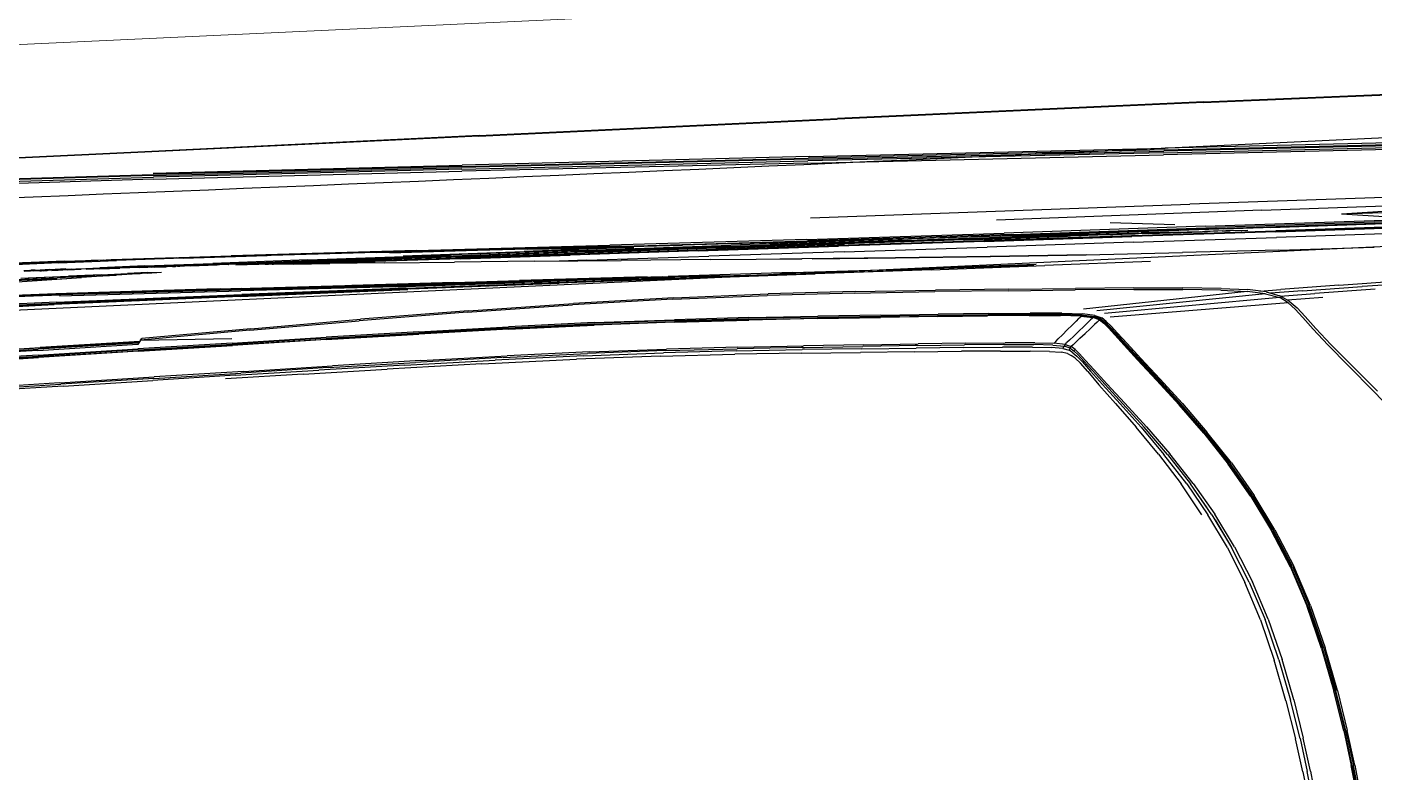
# Model space of a CAD drawing. Extents: x 526875 to 527530, y 3493038 to 3493574.
# Drawn here: x 527126.674 to 527131.111, y 3493325.173 to 3493327.628 of the extents above; entities that cross this region are included whole.
import ezdxf

# ---------------------------------------------------------------- set-up
doc = ezdxf.new("R2010")
doc.units = 0
doc.header["$LTSCALE"] = 2
doc.layers.get('0').update_dxf_attribs({"linetype": 'CONTINUOUS'})
for name, color, linetype in [('L-WATER水景', 5, 'CONTINUOUS'), ('W-_ANTICOLLISION防撞措施', 6, 'CONTINUOUS'), ('W-_BOLLARD系船栓', 4, 'CONTINUOUS')]:
    doc.layers.add(name, color=color, linetype=linetype)

# ---------------------------------------------------------------- blocks, each defined once
blk = doc.blocks.new('$matou$00000056')
at = {"color": 0, "linetype": 'Continuous'}
for p, q in [((183.8, -230.8, 0), (176.9, -157.1, 0)), ((179.5, -157, 0), (186.5, -230.5, 0)), ((188.7, -230.3, 0), (181.8, -156.8, 0)), ((183.5, -156.7, 0), (190.4, -230.2, 0)), ((265.6, -220.2, 0), (258.9, -150.1, 0)), ((264.6, -149.8, 0), (271.3, -219.8, 0)), ((264.6, -149.8, 0), (271.3, -219.8, 0)), ((279.7, -219.3, 0), (272.8, -149.5, 0)), ((265.6, -220.2, 0), (275.9, -311.8, 0)), ((281.7, -311.2, 0), (271.3, -219.8, 0)), ((281.7, -311.2, 0), (271.3, -219.8, 0)), ((279.7, -219.3, 0), (290.2, -310.7, 0)), ((183.8, -230.8, 0), (194.7, -327, 0)), ((197.3, -326.6, 0), (186.5, -230.5, 0)), ((188.7, -230.3, 0), (199.6, -326.3, 0)), ((201.2, -326.1, 0), (190.4, -230.2, 0)), ((290, -417.5, 0), (275.9, -311.8, 0)), ((281.7, -311.2, 0), (295.8, -416.9, 0)), ((281.7, -311.2, 0), (295.8, -416.9, 0)), ((304.5, -416.3, 0), (290.2, -310.7, 0)), ((209.4, -438, 0), (194.7, -327, 0)), ((197.3, -326.6, 0), (212.1, -437.6, 0)), ((214.3, -437.2, 0), (199.6, -326.3, 0)), ((201.2, -326.1, 0), (216, -436.9, 0)), ((290, -417.5, 0), (307.9, -530.2, 0)), ((313.7, -529.4, 0), (295.8, -416.9, 0)), ((313.7, -529.4, 0), (295.8, -416.9, 0)), ((304.5, -416.3, 0), (322.4, -528.9, 0)), ((209.4, -438, 0), (228.3, -556.3, 0)), ((230.9, -555.8, 0), (212.1, -437.6, 0)), ((214.3, -437.2, 0), (233.1, -555.3, 0)), ((234.7, -554.9, 0), (216, -436.9, 0)), ((329.8, -642.4, 0), (307.9, -530.2, 0)), ((313.7, -529.4, 0), (335.5, -641.6, 0)), ((313.7, -529.4, 0), (335.5, -641.6, 0)), ((344.1, -641.2, 0), (322.4, -528.9, 0)), ((251.2, -674.2, 0), (228.3, -556.3, 0)), ((230.9, -555.8, 0), (253.9, -673.6, 0)), ((256, -673, 0), (233.1, -555.3, 0)), ((234.7, -554.9, 0), (257.7, -672.5, 0)), ((329.8, -642.4, 0), (355.6, -746.9, 0)), ((361.2, -746.1, 0), (335.5, -641.6, 0)), ((361.2, -746.1, 0), (335.5, -641.6, 0)), ((344.1, -641.2, 0), (369.4, -745.8, 0)), ((251.2, -674.2, 0), (278.5, -784, 0)), ((281.1, -783.3, 0), (253.9, -673.6, 0)), ((256, -673, 0), (283.2, -782.6, 0)), ((284.8, -782, 0), (257.7, -672.5, 0)), ((385.3, -844.8, 0), (355.6, -746.9, 0)), ((361.2, -746.1, 0), (390.6, -843.9, 0)), ((361.2, -746.1, 0), (390.6, -843.9, 0)), ((398.4, -843.9, 0), (369.4, -745.8, 0)), ((309.8, -886.8, 0), (278.5, -784, 0)), ((281.1, -783.3, 0), (312.4, -886, 0)), ((314.5, -885.2, 0), (283.2, -782.6, 0)), ((284.8, -782, 0), (316, -884.5, 0)), ((385.3, -844.8, 0), (418.7, -936.9, 0)), ((418.4, -921.3, 0), (390.6, -843.9, 0)), ((423.7, -936.1, 0), (390.6, -843.9, 0)), ((398.4, -843.9, 0), (431, -936.2, 0)), ((309.8, -886.8, 0), (344.9, -983.6, 0)), ((347.5, -982.7, 0), (312.4, -886, 0)), ((314.5, -885.2, 0), (349.5, -981.8, 0)), ((351.1, -981.1, 0), (316, -884.5, 0)), ((423.7, -936.1, 0), (460.2, -1023.5, 0)), ((466.9, -1023.9, 0), (431, -936.2, 0)), ((455.5, -1024.3, 0), (418.7, -936.9, 0)), ((431.8, -955.6, 0), (460.2, -1023.5, 0)), ((442.5, -936.9, 0), (477.6, -1024.9, 0)), ((383.7, -1075.5, 0), (344.9, -983.6, 0)), ((347.5, -982.7, 0), (386.2, -1074.5, 0)), ((388.2, -1073.5, 0), (349.5, -981.8, 0)), ((351.1, -981.1, 0), (389.8, -1072.7, 0)), ((455.5, -1024.3, 0), (495.6, -1108.1, 0)), ((500, -1107.3, 0), (460.2, -1023.5, 0)), ((500, -1107.3, 0), (460.2, -1023.5, 0)), ((466.9, -1023.9, 0), (506.3, -1107.7, 0)), ((516.2, -1109, 0), (477.6, -1024.9, 0)), ((383.7, -1075.5, 0), (425.9, -1163.4, 0)), ((428.3, -1162.3, 0), (386.2, -1074.5, 0)), ((388.2, -1073.5, 0), (430.3, -1161.3, 0)), ((431.8, -1160.4, 0), (389.8, -1072.7, 0)), ((535.9, -1185.3, 0), (495.6, -1108.1, 0)), ((500, -1107.3, 0), (540, -1184.4, 0)), ((500, -1107.3, 0), (540, -1184.4, 0)), ((545.8, -1184.9, 0), (506.3, -1107.7, 0)), ((516.2, -1109, 0), (554.9, -1186.2, 0)), ((508.5, -1123.7, 0), (508.5, -1123.7, 0)), ((510.9, -1128.2, 0), (510.9, -1128.2, 0)), ((517.3, -1140.6, 0), (517.3, -1140.6, 0)), ((526.1, -1157.6, 0), (526.1, -1157.6, 0)), ((117.8, -1254.4, 0), (69.7, -1172.2, 0)), ((468.2, -1244.5, 0), (425.9, -1163.4, 0)), ((428.3, -1162.3, 0), (470.7, -1243.3, 0)), ((472.6, -1242.2, 0), (430.3, -1161.3, 0)), ((431.8, -1160.4, 0), (474.1, -1241.3, 0)), ((535.9, -1185.3, 0), (573.3, -1253.1, 0)), ((577.1, -1252, 0), (540, -1184.4, 0)), ((577.1, -1252, 0), (540, -1184.4, 0)), ((545.8, -1184.9, 0), (582.3, -1252.2, 0)), ((590.5, -1253.2, 0), (554.9, -1186.2, 0)), ((110.9, -1253.5, 0), (154.9, -1326.5, 0)), ((117.8, -1254.4, 0), (161.5, -1326.9, 0)), ((468.2, -1244.5, 0), (507.5, -1315.6, 0)), ((510, -1314.4, 0), (470.7, -1243.3, 0)), ((472.6, -1242.2, 0), (511.9, -1313.2, 0)), ((513.4, -1312.3, 0), (474.1, -1241.3, 0)), ((604.6, -1308.4, 0), (573.3, -1253.1, 0)), ((577.1, -1252, 0), (608, -1307, 0)), ((577.1, -1252, 0), (608, -1307, 0)), ((612.5, -1306.8, 0), (582.3, -1252.2, 0)), ((590.5, -1253.2, 0), (619.5, -1307.1, 0)), ((191.7, -1387.4, 0), (154.9, -1326.5, 0)), ((197.6, -1387, 0), (161.5, -1326.9, 0)), ((540.7, -1373.9, 0), (507.5, -1315.6, 0)), ((510, -1314.4, 0), (543, -1372.6, 0)), ((544.9, -1371.4, 0), (511.9, -1313.2, 0)), ((513.4, -1312.3, 0), (546.4, -1370.4, 0)), ((604.6, -1308.4, 0), (626.8, -1348.5, 0)), ((629.8, -1346.6, 0), (608, -1307, 0)), ((629.8, -1346.6, 0), (608, -1307, 0)), ((612.5, -1306.8, 0), (633.3, -1345.7, 0)), ((638.6, -1344.6, 0), (619.5, -1307.1, 0)), ((642.1, -1376.2, 0), (626.8, -1348.5, 0)), ((629.8, -1346.6, 0), (644.6, -1373.8, 0)), ((629.8, -1346.6, 0), (644.6, -1373.8, 0)), ((647.2, -1371.7, 0), (633.3, -1345.7, 0)), ((638.6, -1344.6, 0), (651.2, -1368.8, 0)), ((540.7, -1373.9, 0), (564.3, -1416.4, 0)), ((566.6, -1415, 0), (543, -1372.6, 0)), ((544.9, -1371.4, 0), (568.5, -1413.7, 0)), ((569.9, -1412.6, 0), (546.4, -1370.4, 0)), ((642.1, -1376.2, 0), (652.4, -1394.6, 0)), ((654.7, -1391.4, 0), (644.6, -1373.8, 0)), ((654.7, -1391.4, 0), (644.6, -1373.8, 0)), ((647.2, -1371.7, 0), (656.9, -1388, 0)), ((660.2, -1382.8, 0), (651.2, -1368.8, 0)), ((191.7, -1387.4, 0), (217.8, -1433.5, 0)), ((197.6, -1387, 0), (223, -1432.3, 0)), ((659.9, -1406.6, 0), (652.4, -1394.6, 0)), ((654.7, -1391.4, 0), (662.1, -1402.8, 0)), ((654.7, -1391.4, 0), (662.1, -1402.8, 0)), ((664.3, -1398, 0), (656.9, -1388, 0)), ((659.9, -1406.6, 0), (662.1, -1402.8, 0)), ((660.2, -1382.8, 0), (667.4, -1390.6, 0)), ((664.1, -1405.4, 0), (662.1, -1402.8, 0)), ((668.7, -1411.1, 0), (662.1, -1402.8, 0)), ((664.3, -1398, 0), (671, -1405.4, 0)), ((674.3, -1396.4, 0), (667.4, -1390.6, 0)), ((674.3, -1396.4, 0), (685.7, -1400.8, 0)), ((706.6, -1404.5, 0), (685.7, -1400.8, 0)), ((706.6, -1404.5, 0), (741.9, -1408, 0)), ((580.7, -1446.2, 0), (564.3, -1416.4, 0)), ((566.6, -1415, 0), (582.9, -1444.6, 0)), ((584.8, -1443.2, 0), (568.5, -1413.7, 0)), ((569.9, -1412.6, 0), (586.1, -1442, 0)), ((649.9, -1437.2, 0), (658, -1426.7, 0)), ((663.2, -1420, 0), (658, -1426.7, 0)), ((659.9, -1406.6, 0), (666.5, -1415.4, 0)), ((663.2, -1420, 0), (666.5, -1415.4, 0)), ((668.7, -1411.1, 0), (666.5, -1415.4, 0)), ((677.4, -1421.8, 0), (666.5, -1415.4, 0)), ((671, -1405.4, 0), (668.7, -1411.1, 0)), ((668.7, -1411.1, 0), (679.7, -1417.1, 0)), ((669, -1433.2, 0), (674.2, -1426.5, 0)), ((682.1, -1410.8, 0), (671, -1405.4, 0)), ((677.4, -1421.8, 0), (674.2, -1426.5, 0)), ((677.4, -1421.8, 0), (679.7, -1417.1, 0)), ((677.4, -1421.8, 0), (697.7, -1426.4, 0)), ((678.2, -1416.3, 0), (679.7, -1417.1, 0)), ((682.1, -1410.8, 0), (679.7, -1417.1, 0)), ((700.1, -1421.6, 0), (679.7, -1417.1, 0)), ((700.1, -1421.6, 0), (679.7, -1417.1, 0)), ((682.1, -1410.8, 0), (702.7, -1415, 0)), ((694.5, -1431.3, 0), (697.7, -1426.4, 0)), ((732.6, -1430.3, 0), (697.7, -1426.4, 0)), ((700.1, -1421.6, 0), (735, -1425.4, 0)), ((700.1, -1421.6, 0), (735, -1425.4, 0)), ((737.7, -1418.7, 0), (702.7, -1415, 0)), ((789.5, -1429.3, 0), (735, -1425.4, 0)), ((789.5, -1429.3, 0), (735, -1425.4, 0)), ((737.7, -1418.7, 0), (792.2, -1422.5, 0)), ((796.4, -1411.9, 0), (741.9, -1408, 0)), ((789.5, -1429.3, 0), (861.3, -1433.3, 0)), ((789.5, -1429.3, 0), (861.3, -1433.3, 0)), ((863.9, -1426.6, 0), (792.2, -1422.5, 0)), ((796.4, -1411.9, 0), (867.8, -1416.2, 0)), ((863.9, -1426.6, 0), (950.4, -1431.1, 0)), ((953.9, -1420.9, 0), (867.8, -1416.2, 0)), ((953.9, -1420.9, 0), (1052.4, -1426.2, 0)), ((1161, -1432, 0), (1052.4, -1426.2, 0)), ((236.2, -1467.8, 0), (217.8, -1433.5, 0)), ((240.7, -1465.5, 0), (223, -1432.3, 0)), ((580.7, -1446.2, 0), (592.1, -1466.3, 0)), ((594.2, -1464.5, 0), (582.9, -1444.6, 0)), ((584.8, -1443.2, 0), (595.9, -1463, 0)), ((597.2, -1461.8, 0), (586.1, -1442, 0)), ((630.6, -1461.9, 0), (640.2, -1449.6, 0)), ((649.9, -1437.2, 0), (640.2, -1449.6, 0)), ((651.5, -1456.3, 0), (661, -1443.8, 0)), ((669, -1433.2, 0), (661, -1443.8, 0)), ((681.8, -1448.7, 0), (672.5, -1461.3, 0)), ((681.8, -1448.7, 0), (689.6, -1438, 0)), ((694.5, -1431.3, 0), (689.6, -1438, 0)), ((732.6, -1430.3, 0), (787.2, -1434.1, 0)), ((859.2, -1438.1, 0), (787.2, -1434.1, 0)), ((859.2, -1438.1, 0), (946.1, -1442.2, 0)), ((948.1, -1437.5, 0), (861.3, -1433.3, 0)), ((948.1, -1437.5, 0), (861.3, -1433.3, 0)), ((1045.8, -1446.7, 0), (946.1, -1442.2, 0)), ((948.1, -1437.5, 0), (951.5, -1437.7, 0)), ((948.1, -1437.5, 0), (1047.4, -1442.1, 0)), ((1049.4, -1435.9, 0), (950.4, -1431.1, 0)), ((1045.8, -1446.7, 0), (1155.7, -1451.7, 0)), ((1157.1, -1447.2, 0), (1047.4, -1442.1, 0)), ((1049.4, -1435.9, 0), (1158.6, -1441.3, 0)), ((1157.1, -1447.2, 0), (1154.5, -1447.1, 0)), ((1275.9, -1456.4, 0), (1155.7, -1451.7, 0)), ((1157.1, -1447.2, 0), (1159.5, -1447.3, 0)), ((1157.1, -1447.2, 0), (1277.3, -1452.1, 0)), ((1279.2, -1446.4, 0), (1158.6, -1441.3, 0)), ((1161, -1432, 0), (1282.1, -1437.5, 0)), ((1408.6, -1455.9, 0), (1277.3, -1452.1, 0)), ((1279.2, -1446.4, 0), (1412.3, -1450.4, 0)), ((1418.2, -1441.7, 0), (1282.1, -1437.5, 0)), ((1559.1, -1452.5, 0), (1412.3, -1450.4, 0)), ((1418.2, -1441.7, 0), (1571.8, -1443.8, 0)), ((1559.1, -1452.5, 0), (1720.7, -1451.9, 0)), ((1745.4, -1442.9, 0), (1571.8, -1443.8, 0)), ((1886.1, -1449.6, 0), (1720.7, -1451.9, 0)), ((1745.4, -1442.9, 0), (1919.1, -1440.5, 0)), ((2026.7, -1452.4, 0), (1866.3, -1455.5, 0)), ((1886.1, -1449.6, 0), (2044.1, -1446.7, 0)), ((2073.1, -1437.9, 0), (1919.1, -1440.5, 0)), ((2181.9, -1452.9, 0), (2018.3, -1456.7, 0)), ((2026.7, -1452.4, 0), (2186.7, -1448.7, 0)), ((2197.3, -1443.3, 0), (2044.1, -1446.7, 0)), ((2073.1, -1437.9, 0), (2215, -1434.9, 0)), ((2181.9, -1452.9, 0), (2345.2, -1449.1, 0)), ((2345.9, -1444.9, 0), (2186.7, -1448.7, 0)), ((2197.3, -1443.3, 0), (2348.3, -1439.4, 0)), ((2519, -1445.1, 0), (2345.2, -1449.1, 0)), ((2345.9, -1444.9, 0), (2516.4, -1440.8, 0)), ((2512.7, -1435.2, 0), (2348.3, -1439.4, 0)), ((2512.7, -1435.2, 0), (2705.8, -1431, 0)), ((2710.4, -1436.4, 0), (2516.4, -1440.8, 0)), ((2519, -1445.1, 0), (2713.7, -1440.6, 0)), ((236.2, -1467.8, 0), (250.5, -1492.9, 0)), ((240.7, -1465.5, 0), (254.2, -1489.4, 0)), ((600.6, -1479.9, 0), (592.1, -1466.3, 0)), ((594.2, -1464.5, 0), (602.5, -1477.9, 0)), ((604.1, -1476.3, 0), (595.9, -1463, 0)), ((597.2, -1461.8, 0), (605.3, -1475, 0)), ((610.1, -1487.9, 0), (602.5, -1477.9, 0)), ((604.1, -1476.3, 0), (611.6, -1486.1, 0)), ((612.7, -1484.8, 0), (605.3, -1475, 0)), ((617.3, -1478.9, 0), (622.4, -1472.4, 0)), ((630.6, -1461.9, 0), (622.4, -1472.4, 0)), ((634.1, -1479.3, 0), (642.1, -1468.8, 0)), ((651.5, -1456.3, 0), (642.1, -1468.8, 0)), ((663.3, -1473.9, 0), (655.6, -1484.5, 0)), ((663.3, -1473.9, 0), (672.5, -1461.3, 0)), ((1275.9, -1456.4, 0), (1406.5, -1460.2, 0)), ((1547.3, -1462.3, 0), (1406.5, -1460.2, 0)), ((1408.6, -1455.9, 0), (1551.3, -1458, 0)), ((1547.3, -1462.3, 0), (1698.4, -1462, 0)), ((1705.9, -1457.6, 0), (1551.3, -1458, 0)), ((1856.5, -1459.9, 0), (1698.4, -1462, 0)), ((1707.1, -1457.6, 0), (1866.3, -1455.5, 0)), ((1856.5, -1459.9, 0), (2018.3, -1456.7, 0)), ((264.2, -1511.7, 0), (250.5, -1492.9, 0)), ((266.3, -1507.3, 0), (254.2, -1489.4, 0)), ((266.3, -1507.3, 0), (593.2, -1490.8, 0)), ((281.3, -1522.7, 0), (602.8, -1501.9, 0)), ((600.6, -1479.9, 0), (608.4, -1490, 0)), ((610.1, -1487.9, 0), (608.4, -1490, 0)), ((620.8, -1497.5, 0), (608.4, -1490, 0)), ((610.1, -1487.9, 0), (611.6, -1486.1, 0)), ((610.1, -1487.9, 0), (622.3, -1495.2, 0)), ((612.7, -1484.8, 0), (611.6, -1486.1, 0)), ((623.6, -1493.4, 0), (611.6, -1486.1, 0)), ((612.7, -1484.8, 0), (614.3, -1482.7, 0)), ((612.7, -1484.8, 0), (624.6, -1491.9, 0)), ((617.3, -1478.9, 0), (614.3, -1482.7, 0)), ((620.8, -1497.5, 0), (643.2, -1503.2, 0)), ((623.6, -1493.4, 0), (622.3, -1495.2, 0)), ((644.4, -1500.8, 0), (622.3, -1495.2, 0)), ((623.6, -1493.4, 0), (624.6, -1491.9, 0)), ((623.6, -1493.4, 0), (645.5, -1498.8, 0)), ((626.2, -1489.8, 0), (624.6, -1491.9, 0)), ((646.4, -1497.2, 0), (624.6, -1491.9, 0)), ((626.2, -1489.8, 0), (629.1, -1486, 0)), ((634.1, -1479.3, 0), (629.1, -1486, 0)), ((680.8, -1507.8, 0), (643.2, -1503.2, 0)), ((644.4, -1500.8, 0), (681.8, -1505.3, 0)), ((646.4, -1497.2, 0), (645.5, -1498.8, 0)), ((682.7, -1503.2, 0), (645.5, -1498.8, 0)), ((646.4, -1497.2, 0), (647.9, -1495.1, 0)), ((646.4, -1497.2, 0), (683.5, -1501.6, 0)), ((650.7, -1491.2, 0), (647.9, -1495.1, 0)), ((650.7, -1491.2, 0), (655.6, -1484.5, 0)), ((682.7, -1503.2, 0), (740.4, -1507.4, 0)), ((741.1, -1505.8, 0), (683.5, -1501.6, 0)), ((202.6, -1517.2, 0), (267.4, -1514.7, 0)), ((280.7, -1527, 0), (216.6, -1529.6, 0)), ((264.2, -1511.7, 0), (281.3, -1527.6, 0)), ((266.3, -1507.3, 0), (281.3, -1522.7, 0)), ((306.8, -1535.4, 0), (281.3, -1522.7, 0)), ((305.9, -1540, 0), (281.3, -1527.6, 0)), ((306.8, -1535.4, 0), (616.9, -1509.9, 0)), ((340.6, -1544.2, 0), (640.8, -1515.8, 0)), ((680.8, -1507.8, 0), (739, -1512.2, 0)), ((739.7, -1509.6, 0), (681.8, -1505.3, 0)), ((815.2, -1516.5, 0), (739, -1512.2, 0)), ((739.7, -1509.6, 0), (815.7, -1513.8, 0)), ((816.3, -1511.7, 0), (740.4, -1507.4, 0)), ((741.1, -1505.8, 0), (816.8, -1510, 0)), ((815.2, -1516.5, 0), (907, -1520.9, 0)), ((907.4, -1518.2, 0), (815.7, -1513.8, 0)), ((816.3, -1511.7, 0), (907.8, -1516, 0)), ((908.2, -1514.4, 0), (816.8, -1510, 0)), ((1011.9, -1525.6, 0), (907, -1520.9, 0)), ((907.4, -1518.2, 0), (1012.1, -1522.9, 0)), ((1012.4, -1520.7, 0), (907.8, -1516, 0)), ((908.2, -1514.4, 0), (1012.8, -1519.1, 0)), ((1011.9, -1525.6, 0), (1127.3, -1530.8, 0)), ((1127.5, -1528.1, 0), (1012.1, -1522.9, 0)), ((1012.4, -1520.7, 0), (1127.7, -1525.9, 0)), ((1128, -1524.2, 0), (1012.8, -1519.1, 0)), ((1127.5, -1528.1, 0), (1253.4, -1533, 0)), ((1253.6, -1530.8, 0), (1127.7, -1525.9, 0)), ((1128, -1524.2, 0), (1253.8, -1529.1, 0)), ((2027.6, -1529.4, 0), (2199.8, -1525.4, 0)), ((2200, -1527.1, 0), (2027.7, -1531.1, 0)), ((2372, -1521.4, 0), (2199.8, -1525.4, 0)), ((2200, -1527.1, 0), (2372.3, -1523.1, 0)), ((2372.4, -1525.3, 0), (2200.1, -1529.3, 0)), ((2200.2, -1532, 0), (2372.6, -1528, 0)), ((2372, -1521.4, 0), (2554.9, -1517.2, 0)), ((2555.2, -1518.9, 0), (2372.3, -1523.1, 0)), ((2372.4, -1525.3, 0), (2555.4, -1521.1, 0)), ((2555.6, -1523.8, 0), (2372.6, -1528, 0)), ((2758.9, -1512.5, 0), (2554.9, -1517.2, 0)), ((2555.2, -1518.9, 0), (2759.3, -1514.1, 0)), ((2759.7, -1516.4, 0), (2555.4, -1521.1, 0)), ((2555.6, -1523.8, 0), (2760, -1519, 0)), ((15.2, -1546.5, 0), (129.9, -1542.4, 0)), ((172.4, -1549, 0), (61.4, -1553.4, 0)), ((106.4, -1533.6, 0), (216.6, -1529.6, 0)), ((239.3, -1538.3, 0), (129.9, -1542.4, 0)), ((172.4, -1549, 0), (278.5, -1544.7, 0)), ((239.3, -1538.3, 0), (297.7, -1535.9, 0)), ((317.4, -1543, 0), (278.5, -1544.7, 0)), ((305.9, -1540, 0), (339.6, -1548.8, 0)), ((306.8, -1535.4, 0), (340.6, -1544.2, 0)), ((387.7, -1555.5, 0), (339.6, -1548.8, 0)), ((388.3, -1551, 0), (340.6, -1544.2, 0)), ((388.3, -1551, 0), (457.9, -1557.4, 0)), ((1253.3, -1535.7, 0), (1127.3, -1530.8, 0)), ((1253.3, -1535.7, 0), (1389.7, -1539.6, 0)), ((1389.8, -1537, 0), (1253.4, -1533, 0)), ((1253.6, -1530.8, 0), (1389.9, -1534.7, 0)), ((1390, -1533.1, 0), (1253.8, -1529.1, 0)), ((1536.4, -1541.8, 0), (1389.7, -1539.6, 0)), ((1389.8, -1537, 0), (1536.5, -1539.1, 0)), ((1536.5, -1536.9, 0), (1389.9, -1534.7, 0)), ((1390, -1533.1, 0), (1536.6, -1535.2, 0)), ((1536.4, -1541.8, 0), (1693.4, -1541.5, 0)), ((1536.5, -1536.9, 0), (1693.4, -1536.6, 0)), ((1693.4, -1538.9, 0), (1536.5, -1539.1, 0)), ((1693.4, -1535, 0), (1536.6, -1535.2, 0)), ((1693.4, -1535, 0), (1857.9, -1532.8, 0)), ((1858, -1534.5, 0), (1693.4, -1536.6, 0)), ((1693.4, -1538.9, 0), (1858, -1536.7, 0)), ((1858, -1539.4, 0), (1693.4, -1541.5, 0)), ((2027.6, -1529.4, 0), (1857.9, -1532.8, 0)), ((1858, -1534.5, 0), (2027.7, -1531.1, 0)), ((2027.8, -1533.3, 0), (1858, -1536.7, 0)), ((1858, -1539.4, 0), (2027.8, -1536, 0)), ((2027.8, -1533.3, 0), (2200.1, -1529.3, 0)), ((2200.2, -1532, 0), (2027.8, -1536, 0)), ((2166.4, -1565, 0), (2367, -1552.1, 0)), ((2367, -1552.1, 0), (2200.1, -1544.3, 0)), ((2367, -1552.1, 0), (2364.8, -1556.1, 0)), ((2367, -1552.1, 0), (2372.2, -1540.3, 0)), ((2368.6, -1548.4, 0), (2551.5, -1544.2, 0)), ((2553.9, -1542.4, 0), (2369.4, -1546.6, 0)), ((2371.5, -1544.1, 0), (2370.5, -1544.1, 0)), ((2371.5, -1544.1, 0), (2555.2, -1539.9, 0)), ((2371.8, -1541.1, 0), (2372.5, -1541.1, 0)), ((2555.9, -1536.8, 0), (2372.5, -1541.1, 0)), ((2758.1, -1539.4, 0), (2551.5, -1544.2, 0)), ((2553.9, -1542.4, 0), (2759.6, -1537.7, 0)), ((2760.4, -1535.1, 0), (2555.2, -1539.9, 0)), ((2555.9, -1536.8, 0), (2760.7, -1532.1, 0)), ((387.7, -1555.5, 0), (457.5, -1561.8, 0)), ((547.1, -1568, 0), (457.5, -1561.8, 0)), ((547.5, -1563.6, 0), (457.9, -1557.4, 0)), ((547.1, -1568, 0), (654.1, -1574.2, 0)), ((547.5, -1563.6, 0), (654.6, -1569.9, 0)), ((775.8, -1580.7, 0), (654.1, -1574.2, 0)), ((776.5, -1576.4, 0), (654.6, -1569.9, 0)), ((776.5, -1576.4, 0), (911, -1583.3, 0)), ((1767.5, -1586.6, 0), (1965.7, -1576.9, 0)), ((2164.3, -1569, 0), (1963.5, -1580.8, 0)), ((2166.4, -1565, 0), (1965.7, -1576.9, 0)), ((2164.3, -1569, 0), (2364.8, -1556.1, 0)), ((775.8, -1580.7, 0), (910, -1587.6, 0)), ((1056.8, -1593.8, 0), (910, -1587.6, 0)), ((1058.1, -1589.7, 0), (911, -1583.3, 0)), ((1056.8, -1593.8, 0), (1216.3, -1598.3, 0)), ((1058.1, -1589.7, 0), (1218, -1594.3, 0)), ((1388.5, -1599.9, 0), (1216.3, -1598.3, 0)), ((1390.5, -1596, 0), (1218, -1594.3, 0)), ((1388.5, -1599.9, 0), (1572.6, -1597.1, 0)), ((1390.5, -1596, 0), (1574.8, -1593.2, 0)), ((1765.3, -1590.4, 0), (1572.6, -1597.1, 0)), ((1767.5, -1586.6, 0), (1574.8, -1593.2, 0)), ((1765.3, -1590.4, 0), (1963.5, -1580.8, 0)), ((279.1, -1653.2, 0), (104.2, -1649, 0)), ((514.2, -1638.3, 0), (708.1, -1640.8, 0)), ((915.4, -1643.9, 0), (708.1, -1640.8, 0)), ((723.6, -1644.5, 0), (945, -1648.7, 0)), ((983.5, -1648.1, 0), (728.2, -1643.7, 0)), ((915.4, -1643.9, 0), (1128.3, -1647.3, 0)), ((983.5, -1648.1, 0), (934.1, -1645.7, 0)), ((1144, -1648.9, 0), (934.1, -1645.7, 0)), ((1170.2, -1653.6, 0), (945, -1648.7, 0)), ((983.5, -1648.1, 0), (1203.9, -1653.4, 0)), ((1353.4, -1650.8, 0), (1128.3, -1647.3, 0)), ((1144, -1648.9, 0), (1193.2, -1651.1, 0)), ((1144, -1648.9, 0), (1362.4, -1652.2, 0)), ((1297.8, -1654.2, 0), (1193.2, -1651.1, 0)), ((1391.2, -1653.9, 0), (1193.2, -1651.1, 0)), ((1353.4, -1650.8, 0), (1597.3, -1654.3, 0)), ((279.1, -1653.2, 0), (455.3, -1658.6, 0)), ((631.6, -1665.1, 0), (455.3, -1658.6, 0)), ((806.7, -1672.7, 0), (631.5, -1665.1, 0)), ((631.6, -1665.1, 0), (807, -1672.7, 0)), ((806.7, -1672.7, 0), (980.1, -1681.2, 0)), ((980.5, -1681.3, 0), (807, -1672.7, 0)), ((1170.2, -1653.6, 0), (1397.5, -1659, 0)), ((1297.8, -1654.2, 0), (1451.1, -1658.1, 0)), ((1391.2, -1653.9, 0), (1362.4, -1652.2, 0)), ((1601.3, -1655.6, 0), (1362.4, -1652.2, 0)), ((1391.2, -1653.9, 0), (1446.1, -1656.2, 0)), ((1391.2, -1653.9, 0), (1616.3, -1657.1, 0)), ((1625, -1664.7, 0), (1397.5, -1659, 0)), ((1407.4, -1658.4, 0), (1625, -1664.7, 0)), ((1435.6, -1660.7, 0), (1669.6, -1666.5, 0)), ((1515.8, -1658.5, 0), (1446.1, -1656.2, 0)), ((1616.3, -1657.1, 0), (1446.1, -1656.2, 0)), ((1626.9, -1663.7, 0), (1451.1, -1658.1, 0)), ((1515.8, -1658.5, 0), (1660.2, -1661.2, 0)), ((1869.2, -1657.6, 0), (1597.3, -1654.3, 0)), ((1601.3, -1655.6, 0), (1869.8, -1658.9, 0)), ((1643, -1659.2, 0), (1616.3, -1657.1, 0)), ((1876.2, -1660.7, 0), (1616.3, -1657.1, 0)), ((1625, -1664.7, 0), (1669.6, -1666.5, 0)), ((1875.6, -1671.1, 0), (1626.9, -1663.7, 0)), ((1877.4, -1669.7, 0), (1646.7, -1662.6, 0)), ((1888.3, -1667.9, 0), (1660.2, -1661.2, 0)), ((1896, -1665.7, 0), (1660.2, -1661.2, 0)), ((1789.3, -1670.1, 0), (1669.6, -1666.5, 0)), ((1902.2, -1672.6, 0), (1669.6, -1666.5, 0)), ((1789.3, -1670.1, 0), (1976.4, -1675.1, 0)), ((1869.2, -1657.6, 0), (2178.2, -1660.6, 0)), ((2177.1, -1662.2, 0), (1869.8, -1658.9, 0)), ((2181.6, -1659.1, 0), (1874.4, -1656.4, 0)), ((1876.2, -1660.7, 0), (2178.3, -1664.4, 0)), ((1877.4, -1669.7, 0), (2172.4, -1678.9, 0)), ((1888.3, -1667.9, 0), (2174.1, -1677, 0)), ((1896, -1665.7, 0), (2179.5, -1674.3, 0)), ((1902.2, -1672.6, 0), (1976.4, -1675.1, 0)), ((1902.2, -1672.6, 0), (2184.2, -1680.3, 0)), ((2219.1, -1681.8, 0), (1976.4, -1675.1, 0)), ((2177.1, -1662.2, 0), (2518.5, -1664.1, 0)), ((2178.2, -1660.6, 0), (2518.5, -1664.1, 0)), ((2520, -1662.1, 0), (2178.2, -1660.6, 0)), ((2517.4, -1667, 0), (2178.3, -1664.4, 0)), ((2511.3, -1683.8, 0), (2179.5, -1674.3, 0)), ((2181.6, -1659.1, 0), (2521.7, -1660.4, 0)), ((2517.4, -1667, 0), (2888.1, -1667.1, 0)), ((2889.5, -1663.5, 0), (2518.5, -1664.1, 0)), ((2520, -1662.1, 0), (2890.5, -1661, 0)), ((2890.8, -1659.2, 0), (2521.7, -1660.4, 0)), ((33.1, -1683.3, 0), (281.9, -1688.2, 0)), ((282.7, -1703.8, 0), (34, -1698.9, 0)), ((34.1, -1700, 0), (282.8, -1704.9, 0)), ((544.6, -1693.4, 0), (281.9, -1688.2, 0)), ((544.6, -1693.4, 0), (811.7, -1698.8, 0)), ((1073.8, -1704.2, 0), (811.7, -1698.8, 0)), ((1132.9, -1689.4, 0), (980.1, -1681.2, 0)), ((980.5, -1681.3, 0), (1151.3, -1690.4, 0)), ((1150.8, -1690.3, 0), (1191.6, -1692.6, 0)), ((1318.7, -1699.7, 0), (1151.3, -1690.4, 0)), ((1318.7, -1699.7, 0), (1481.9, -1708.9, 0)), ((2172.4, -1678.9, 0), (2509.8, -1686.2, 0)), ((2174.1, -1677, 0), (2509.8, -1686.2, 0)), ((2217.1, -1682.3, 0), (2178.8, -1681.6, 0)), ((2511.8, -1687.7, 0), (2184.2, -1680.3, 0)), ((2219.1, -1681.8, 0), (2184.2, -1680.3, 0)), ((2506.8, -1689.4, 0), (2217.1, -1682.3, 0)), ((2217.1, -1682.3, 0), (2241.9, -1682.7, 0)), ((2219.1, -1681.8, 0), (2519.7, -1688.7, 0)), ((2219.1, -1681.8, 0), (2241.9, -1682.7, 0)), ((2524.7, -1689.2, 0), (2241.9, -1682.7, 0)), ((2241.9, -1682.7, 0), (2517.8, -1689.3, 0)), ((2882.4, -1691.2, 0), (2509.8, -1686.2, 0)), ((2511.8, -1687.7, 0), (2881.4, -1693, 0)), ((2517.8, -1689.3, 0), (2877.3, -1695.1, 0)), ((2880.5, -1693.9, 0), (2519.7, -1688.7, 0)), ((2524.7, -1689.2, 0), (2878.9, -1694.7, 0)), ((292, -1716.6, 0), (-36.6, -1710.1, 0)), ((378.7, -1718.6, 0), (1.3, -1711.3, 0)), ((8.9, -1712.2, 0), (387, -1719.4, 0)), ((390.5, -1720.9, 0), (12.4, -1713.6, 0)), ((14.5, -1716, 0), (392.6, -1723.2, 0)), ((411.8, -1727.9, 0), (30.1, -1720.8, 0)), ((283, -1705.7, 0), (34.2, -1700.8, 0)), ((34.4, -1701.4, 0), (283.1, -1706.3, 0)), ((282.7, -1703.8, 0), (546.3, -1709, 0)), ((546.4, -1710.1, 0), (282.8, -1704.9, 0)), ((283, -1705.7, 0), (546.6, -1710.9, 0)), ((546.8, -1711.5, 0), (283.1, -1706.3, 0)), ((292, -1716.6, 0), (604.1, -1723.3, 0)), ((360.2, -1712.5, 0), (333.8, -1712, 0)), ((346.1, -1712.2, 0), (344.7, -1712.2, 0)), ((360.2, -1712.5, 0), (417.2, -1713.5, 0)), ((380.7, -1713.1, 0), (366.4, -1712.6, 0)), ((378.7, -1718.6, 0), (457.8, -1720.1, 0)), ((380.7, -1713.1, 0), (412.4, -1714.1, 0)), ((715.4, -1726, 0), (387, -1719.4, 0)), ((390.5, -1720.9, 0), (765.1, -1728.4, 0)), ((767.1, -1730.7, 0), (392.6, -1723.2, 0)), ((421.2, -1713.8, 0), (407.6, -1713.3, 0)), ((461.1, -1715.6, 0), (412.4, -1714.1, 0)), ((515.1, -1715.3, 0), (417.2, -1713.5, 0)), ((421.2, -1713.8, 0), (468.8, -1715.3, 0)), ((461.1, -1715.6, 0), (529.2, -1717.8, 0)), ((535.4, -1717.4, 0), (468.8, -1715.3, 0)), ((474.8, -1714.6, 0), (474, -1714.6, 0)), ((474.8, -1714.6, 0), (540.3, -1716.7, 0)), ((515.1, -1715.3, 0), (664, -1718.1, 0)), ((627.3, -1720.5, 0), (529.2, -1717.8, 0)), ((535.4, -1717.4, 0), (631.9, -1720.1, 0)), ((635.4, -1719.4, 0), (540.3, -1716.7, 0)), ((816, -1714.4, 0), (546.3, -1709, 0)), ((546.4, -1710.1, 0), (816.3, -1715.6, 0)), ((816.6, -1716.4, 0), (546.6, -1710.9, 0)), ((546.8, -1711.5, 0), (817.1, -1716.9, 0)), ((580.9, -1716.5, 0), (638.8, -1718.2, 0)), ((927.8, -1731.2, 0), (604.1, -1723.3, 0)), ((627.3, -1720.5, 0), (766.1, -1723.9, 0)), ((769.1, -1723.5, 0), (631.9, -1720.1, 0)), ((635.4, -1719.4, 0), (771.4, -1722.7, 0)), ((773.6, -1721.5, 0), (638.8, -1718.2, 0)), ((853.2, -1721.6, 0), (664, -1718.1, 0)), ((956.4, -1727.9, 0), (766.1, -1723.9, 0)), ((769.1, -1723.5, 0), (958, -1727.5, 0)), ((959.3, -1726.7, 0), (771.4, -1722.7, 0)), ((773.6, -1721.5, 0), (960.5, -1725.4, 0)), ((816, -1714.4, 0), (1083.5, -1719.9, 0)), ((1084, -1721, 0), (816.3, -1715.6, 0)), ((816.6, -1716.4, 0), (1084.6, -1721.8, 0)), ((1085.6, -1722.4, 0), (817.1, -1716.9, 0)), ((853.2, -1721.6, 0), (1072.2, -1725.7, 0)), ((1073.8, -1704.2, 0), (1321.3, -1709.3, 0)), ((1340.1, -1725.2, 0), (1083.5, -1719.9, 0)), ((1084, -1721, 0), (1341.1, -1726.3, 0)), ((1342.2, -1727.1, 0), (1084.6, -1721.8, 0)), ((1085.6, -1722.4, 0), (1344, -1727.7, 0)), ((1544.7, -1714, 0), (1321.3, -1709.3, 0)), ((1340.1, -1725.2, 0), (1574.6, -1730.1, 0)), ((1640.3, -1717.6, 0), (1481.9, -1708.9, 0)), ((1544.7, -1714, 0), (1595, -1715.1, 0)), ((1640.3, -1717.6, 0), (1786.6, -1725.5, 0)), ((2724.6, -1723.8, 0), (2469.7, -1730.7, 0)), ((-295, -1735, 0), (161.4, -1743.8, 0)), ((-222.3, -1755.3, 0), (161.4, -1743.8, 0)), ((74.1, -1729.5, 0), (161.4, -1743.8, 0)), ((411.8, -1727.9, 0), (779.7, -1734.9, 0)), ((584.6, -1750.4, 0), (466.7, -1736.5, 0)), ((1067.1, -1735.1, 0), (765.1, -1728.4, 0)), ((767.1, -1730.7, 0), (1139.7, -1739, 0)), ((1140.6, -1742.7, 0), (779.7, -1734.9, 0)), ((1146.1, -1737.4, 0), (927.8, -1731.2, 0)), ((932, -1730.5, 0), (1326.7, -1743.1, 0)), ((932, -1730.5, 0), (1368.7, -1743.2, 0)), ((932, -1730.5, 0), (1280.4, -1736.9, 0)), ((956.4, -1727.9, 0), (1208.7, -1732.6, 0)), ((1209.5, -1732.1, 0), (958, -1727.5, 0)), ((959.3, -1726.7, 0), (1210.2, -1731.3, 0)), ((1210.8, -1730.1, 0), (960.5, -1725.4, 0)), ((1308, -1730.2, 0), (1072.2, -1725.7, 0)), ((1473.8, -1747.8, 0), (1139.7, -1739, 0)), ((1140.6, -1742.7, 0), (1501.5, -1752.5, 0)), ((1491.2, -1737.5, 0), (1208.7, -1732.6, 0)), ((1209.5, -1732.1, 0), (1491.5, -1737, 0)), ((1491.8, -1736.2, 0), (1210.2, -1731.3, 0)), ((1210.8, -1730.1, 0), (1492.1, -1734.9, 0)), ((1561.2, -1741.7, 0), (1280.4, -1736.9, 0)), ((1308, -1730.2, 0), (1547.6, -1734.9, 0)), ((1483.1, -1748.1, 0), (1326.7, -1743.1, 0)), ((1576.2, -1731.2, 0), (1341.1, -1726.3, 0)), ((1342.2, -1727.1, 0), (1578, -1732, 0)), ((1580.8, -1732.7, 0), (1344, -1727.7, 0)), ((1652.2, -1751.8, 0), (1368.7, -1743.2, 0)), ((1483.1, -1748.1, 0), (1368.7, -1743.2, 0)), ((1457.6, -1743, 0), (1658.4, -1745.9, 0)), ((1652.2, -1751.8, 0), (1457.6, -1743, 0)), ((1483.1, -1748.1, 0), (1704.3, -1755, 0)), ((1483.1, -1748.1, 0), (1703.8, -1755.5, 0)), ((1652.2, -1751.8, 0), (1483.1, -1748.1, 0)), ((1491.2, -1737.5, 0), (1771.9, -1742.1, 0)), ((1772, -1741.6, 0), (1491.5, -1737, 0)), ((1491.8, -1736.2, 0), (1772.1, -1740.8, 0)), ((1774.6, -1739.3, 0), (1547.6, -1734.9, 0)), ((1561.2, -1741.7, 0), (1825.7, -1746.3, 0)), ((1775.4, -1734.3, 0), (1574.6, -1730.1, 0)), ((1576.2, -1731.2, 0), (1777.7, -1735.5, 0)), ((1780.3, -1736.3, 0), (1578, -1732, 0)), ((1580.8, -1732.7, 0), (1784.3, -1736.9, 0)), ((1880, -1749.9, 0), (1658.4, -1745.9, 0)), ((2018.9, -1746.1, 0), (1771.9, -1742.1, 0)), ((1772, -1741.6, 0), (2018.8, -1745.6, 0)), ((2018.7, -1744.8, 0), (1772.1, -1740.8, 0)), ((1774.6, -1739.3, 0), (1972.5, -1743.2, 0)), ((1775.4, -1734.3, 0), (1931.3, -1737.6, 0)), ((1934.4, -1738.8, 0), (1777.7, -1735.5, 0)), ((1780.3, -1736.3, 0), (1937.7, -1739.6, 0)), ((1942.9, -1740.3, 0), (1784.3, -1736.9, 0)), ((1913.8, -1732.2, 0), (1786.6, -1725.5, 0)), ((1793.2, -1744.1, 0), (2033.6, -1748.1, 0)), ((2054.6, -1750.3, 0), (1825.7, -1746.3, 0)), ((1913.8, -1732.2, 0), (2014.6, -1737.5, 0)), ((2030.9, -1739.7, 0), (1931.3, -1737.6, 0)), ((1934.4, -1738.8, 0), (2034.7, -1740.9, 0)), ((2038.8, -1741.8, 0), (1937.7, -1739.6, 0)), ((1942.9, -1740.3, 0), (2045, -1742.5, 0)), ((2126.2, -1746.2, 0), (1972.5, -1743.2, 0)), ((2081.9, -1741, 0), (2014.6, -1737.5, 0)), ((2018.7, -1744.8, 0), (2199.4, -1747.7, 0)), ((2199.8, -1748.5, 0), (2018.8, -1745.6, 0)), ((2018.9, -1746.1, 0), (2200.4, -1749, 0)), ((2030.9, -1739.7, 0), (2073.6, -1740.6, 0)), ((2212.8, -1751, 0), (2033.6, -1748.1, 0)), ((2090.8, -1742.1, 0), (2034.7, -1740.9, 0)), ((2038.8, -1741.8, 0), (2095.6, -1742.9, 0)), ((2102.6, -1743.6, 0), (2045, -1742.5, 0)), ((2081.9, -1741, 0), (2121.8, -1743.2, 0)), ((2090.8, -1742.1, 0), (2106.6, -1742.3, 0)), ((2120.3, -1743.4, 0), (2095.6, -1742.9, 0)), ((2102.6, -1743.6, 0), (2127.8, -1744.1, 0)), ((2120.3, -1743.4, 0), (2117.6, -1742.9, 0)), ((2117.8, -1742.9, 0), (2129.1, -1743.6, 0)), ((2144.7, -1745.4, 0), (2118.9, -1745, 0)), ((2120.3, -1743.4, 0), (2124, -1743.3, 0)), ((2120.3, -1743.4, 0), (2127.8, -1744.1, 0)), ((2126.2, -1746.2, 0), (2220.5, -1748.1, 0)), ((2132.6, -1744, 0), (2126.8, -1743.5, 0)), ((2186.4, -1745.7, 0), (2144.7, -1745.4, 0)), ((2199.7, -1747.7, 0), (2199.4, -1747.7, 0)), ((2199.8, -1748.5, 0), (2326.8, -1750.5, 0)), ((2327.8, -1751, 0), (2200.4, -1749, 0)), ((2332.8, -1751.8, 0), (2204.5, -1749.8, 0)), ((2269.9, -1749.1, 0), (2220.5, -1748.1, 0)), ((2269.9, -1749.1, 0), (2289.2, -1749.5, 0)), ((2293.2, -1749.6, 0), (2289.2, -1749.5, 0)), ((2293.2, -1749.6, 0), (2296.7, -1749.6, 0)), ((2302.7, -1749.8, 0), (2296.7, -1749.6, 0)), ((2302.7, -1749.8, 0), (2314.6, -1750, 0)), ((2313.4, -1750, 0), (2332.1, -1750.4, 0)), ((2335.1, -1750.4, 0), (2314.6, -1750, 0)), ((2349.6, -1734.4, 0), (2322.9, -1735.8, 0)), ((2348.5, -1736.1, 0), (2322.9, -1735.8, 0)), ((2345.8, -1734.6, 0), (2361.9, -1734.8, 0)), ((2348.5, -1736.1, 0), (2385.4, -1736.2, 0)), ((2349.6, -1734.4, 0), (2469.7, -1730.7, 0)), ((2397.6, -1734.9, 0), (2361.9, -1734.8, 0)), ((2433.6, -1736.3, 0), (2385.4, -1736.2, 0)), ((2397.6, -1734.9, 0), (2445.2, -1735, 0)), ((2405.8, -1732.7, 0), (2406.7, -1732.7, 0)), ((2453.9, -1732.9, 0), (2406.7, -1732.7, 0)), ((2433.6, -1736.3, 0), (2493.4, -1736.5, 0)), ((2505.8, -1735.3, 0), (2445.2, -1735, 0)), ((2453.9, -1732.9, 0), (2514, -1733.3, 0)), ((2567.2, -1737, 0), (2493.4, -1736.5, 0)), ((2520.4, -1730.2, 0), (2497.4, -1730, 0)), ((2505.8, -1735.3, 0), (2580.6, -1735.8, 0)), ((2588.3, -1733.9, 0), (2514, -1733.3, 0)), ((2520.4, -1730.2, 0), (2594.4, -1730.9, 0)), ((306.9, -1765.2, 0), (-222.3, -1755.3, 0)), ((306.9, -1765.2, 0), (792.7, -1771.2, 0)), ((1855.1, -1762.7, 0), (1501.5, -1752.5, 0)), ((1652.2, -1751.8, 0), (1903.8, -1759.1, 0)), ((1652.2, -1751.8, 0), (1704.3, -1755, 0)), ((1933.9, -1762.9, 0), (1703.8, -1755.5, 0)), ((1927.6, -1761.7, 0), (1704.3, -1755, 0)), ((1903.8, -1759.1, 0), (1704.3, -1755, 0)), ((1787.5, -1758, 0), (1949.9, -1763.2, 0)), ((1855.1, -1762.7, 0), (2194.2, -1771.8, 0)), ((1927.6, -1761.7, 0), (2128.4, -1767.4, 0)), ((1933.9, -1762.9, 0), (2141.5, -1769.1, 0)), ((2142.7, -1768.9, 0), (1949.9, -1763.2, 0)), ((2054.6, -1750.3, 0), (2228.3, -1753.2, 0)), ((2282, -1771.3, 0), (2128.4, -1767.4, 0)), ((2295.1, -1773.3, 0), (2141.5, -1769.1, 0)), ((2142.7, -1768.9, 0), (2289.9, -1772.8, 0)), ((2499.6, -1778.4, 0), (2194.2, -1771.8, 0)), ((2212.8, -1751, 0), (2340.2, -1752.9, 0)), ((2353.2, -1755, 0), (2228.3, -1753.2, 0)), ((2282, -1771.3, 0), (2404, -1773.7, 0)), ((2407.8, -1775, 0), (2289.9, -1772.8, 0)), ((2295.1, -1773.3, 0), (2414.3, -1775.7, 0)), ((2341.2, -1750.7, 0), (2326.8, -1750.5, 0)), ((2327.8, -1751, 0), (2389, -1751.9, 0)), ((2362.3, -1751.2, 0), (2332.1, -1750.4, 0)), ((2332.8, -1751.8, 0), (2418.8, -1753, 0)), ((2425.2, -1753.9, 0), (2340.2, -1752.9, 0)), ((2353.2, -1755, 0), (2435.4, -1755.6, 0)), ((2362.3, -1751.2, 0), (2398.6, -1752.1, 0)), ((2436, -1753, 0), (2398.6, -1752.1, 0)), ((2509.7, -1774.6, 0), (2404, -1773.7, 0)), ((2460.3, -1753.6, 0), (2418.8, -1753, 0)), ((2425.2, -1753.9, 0), (2479.5, -1754.4, 0)), ((2487.1, -1755.7, 0), (2435.4, -1755.6, 0)), ((2436, -1753, 0), (2469.5, -1753.8, 0)), ((2494.2, -1754.2, 0), (2469.5, -1753.8, 0)), ((2514.7, -1754.7, 0), (2479.5, -1754.4, 0)), ((2487.1, -1755.7, 0), (2520.4, -1755.6, 0)), ((2494.2, -1754.2, 0), (2511.8, -1754.4, 0)), ((2527.1, -1757.1, 0), (2497.4, -1757.7, 0)), ((2509.7, -1774.6, 0), (2616.5, -1774.3, 0)), ((2523.6, -1754.5, 0), (2511.8, -1754.4, 0)), ((2514.7, -1754.7, 0), (2535.3, -1754.9, 0)), ((2540, -1755.6, 0), (2520.4, -1755.6, 0)), ((2521.4, -1754.5, 0), (2531.8, -1754.6, 0)), ((2527.1, -1757.1, 0), (2544.4, -1756.8, 0)), ((2538, -1754.6, 0), (2531.8, -1754.6, 0)), ((2538, -1754.6, 0), (2542.4, -1754.7, 0)), ((2540, -1755.6, 0), (2550.5, -1755.6, 0)), ((2545.1, -1754.7, 0), (2542.4, -1754.7, 0)), ((2553.9, -1756.8, 0), (2544.4, -1756.8, 0)), ((2545.1, -1754.7, 0), (2550.5, -1754.8, 0)), ((2556.5, -1755.5, 0), (2550.5, -1755.6, 0)), ((2553.9, -1756.8, 0), (2559.1, -1756.9, 0)), ((2561.6, -1758.4, 0), (2554.2, -1758.2, 0)), ((2556.5, -1755.5, 0), (2562.4, -1755.7, 0)), ((2563.5, -1756.8, 0), (2559.1, -1756.9, 0)), ((2573.7, -1755.6, 0), (2562.4, -1755.7, 0)), ((2563.5, -1756.8, 0), (2574.5, -1756.7, 0)), ((-156.8, -1779.6, 0), (437.9, -1791.1, 0)), ((1132, -1801.4, 0), (437.9, -1791.1, 0)), ((2427.2, -1776, 0), (2387.8, -1775.1, 0)), ((2407.8, -1775, 0), (2512.6, -1775.9, 0)), ((2427.2, -1776, 0), (2450.5, -1776.3, 0)), ((2547.9, -1777.1, 0), (2450.5, -1776.3, 0)), ((2499.6, -1778.4, 0), (2752.5, -1781, 0)), ((2620.5, -1775.5, 0), (2512.6, -1775.9, 0)), ((2547.9, -1777.1, 0), (2649.6, -1776.5, 0)), ((480.1, -1942.9, 0), (-136.6, -1921.9, 0)), ((-135.8, -1918.2, 0), (480.9, -1939.4, 0)), ((481.3, -1935, 0), (-135.3, -1913.8, 0)), ((-135, -1908.2, 0), (481.5, -1929.4, 0)), ((-138.9, -1926.7, 0), (478.2, -1947.4, 0)), ((480.1, -1942.9, 0), (1131.2, -1965.8, 0)), ((1131.7, -1962.4, 0), (480.9, -1939.4, 0)), ((481.3, -1935, 0), (1132, -1958, 0)), ((1132.2, -1952.3, 0), (481.5, -1929.4, 0)), ((1129.7, -1969.8, 0), (478.2, -1947.4, 0)), ((1129.7, -1969.8, 0), (1764.1, -1990.9, 0)), ((1764.9, -1987.4, 0), (1131.2, -1965.8, 0)), ((1131.7, -1962.4, 0), (1765.2, -1984.1, 0)), ((1765.4, -1979.9, 0), (1132, -1958, 0)), ((1132.2, -1952.3, 0), (1765.6, -1974, 0)), ((2329.6, -2008.1, 0), (1764.1, -1990.9, 0)), ((1764.9, -1987.4, 0), (2329.8, -2004.9, 0)), ((2329.8, -2001.7, 0), (1765.2, -1984.1, 0)), ((1765.4, -1979.9, 0), (2329.8, -1997.5, 0)), ((2330.1, -1991.5, 0), (1765.6, -1974, 0)), ((2330.1, -1991.5, 0), (2774.3, -2001.9, 0)), ((2773.7, -2008.1, 0), (2329.8, -1997.5, 0)), ((2329.8, -2001.7, 0), (2773.9, -2012.3, 0)), ((2774.1, -2015.5, 0), (2329.8, -2004.9, 0)), ((403.5, -2069.2, 0), (-226, -2064.7, 0)), ((-225.5, -2064.1, 0), (404, -2068.7, 0)), ((404.7, -2067.6, 0), (-224.6, -2062.9, 0)), ((403.5, -2069.2, 0), (1074.4, -2070.4, 0)), ((1074.7, -2070, 0), (404, -2068.7, 0)), ((404.7, -2067.6, 0), (1075.2, -2069, 0)), ((1730.9, -2069.5, 0), (1074.4, -2070.4, 0)), ((1074.7, -2070, 0), (1731, -2069.2, 0)), ((1731.2, -2068.3, 0), (1075.2, -2069, 0)), ((1730.9, -2069.5, 0), (2317.7, -2068, 0)), ((1731.2, -2068.3, 0), (2317.4, -2066.9, 0)), ((2317.5, -2067.8, 0), (2778.6, -2066.9, 0)), ((2779.1, -2067.1, 0), (2317.7, -2068, 0))]:
    blk.add_line(p, q, dxfattribs=at)
at = {"layer": 'W-_BOLLARD系船栓', "elevation": 0}
blk.add_lwpolyline([(-6727, -15.1, 0.047361), (-6712.2, -120.4, 0.071059), (-6549.7, -364.2, 0.106743), (-4524.6, -1531, 0.083644), (-2645.5, -1972.5, -0.010282), (5565.9, -2012.7, -0.041262), (6105.1, -1863.2, 0.304271), (6623.1, -1179.8, 0.082265), (6714.7, -654.3), (6727, 59.7), (6714.7, 773.7, 0.082265), (6623.1, 1299.2, 0.256696), (6105.1, 1839.6, 0.028009), (5545.4, 1985.1, 0.02503), (-2645.5, 1949, 0.085737), (-4525.7, 1505.9, 0.098082), (-6474.2, 408.5, 0.055987), (-6646.5, 216.4, 0.167612), (-6727, -15.1)], format="xyb", dxfattribs=at)
at = {"layer": 'W-_BOLLARD系船栓'}
blk.add_polyline3d([(-2711.7, 1595.4, 0), (-581, 1668.7, 0), (5128.7, 1617.2, 0), (5128.7, 1466.4, 0), (5395.9, 1370.6, 0), (5631.8, 1265.5, 0), (6052.3, 1134.8, 0), (6009.5, 1015.1, 0), (6009.5, -1053.2, 0), (6055.8, -1174.9, 0), (5587.5, -1300.5, 0), (5130.6, -1486.9, 0), (5088.8, -1650.5, 0), (-2711.5, -1650.5, 0)], dxfattribs=at)

msp = doc.modelspace()

# ---------------------------------------------------------------- linework, layer by layer
at = {"layer": 'W-_ANTICOLLISION防撞措施', "color": 252, "lineweight": 0}
msp.add_lwpolyline([(527139.9032, 3493331.2815), (527142.7183, 3493330.9849), (527142.8465, 3493328.3254), (527139.7018, 3493328.1788), (527118.7687, 3493327.2029), (527118.6248, 3493330.2896)], close=True, dxfattribs=at)

# ---------------------------------------------------------------- block references
at = {"layer": 'L-WATER水景', "color": 8, "lineweight": 0, "xscale": 0.0018, "yscale": 0.0012, "zscale": 0.001291236534000011, "rotation": 182.6690366972091}
msp.add_blockref('$matou$00000056', (527131.3911, 3493324.9344), dxfattribs=at)

doc.saveas('drawing.dxf')
